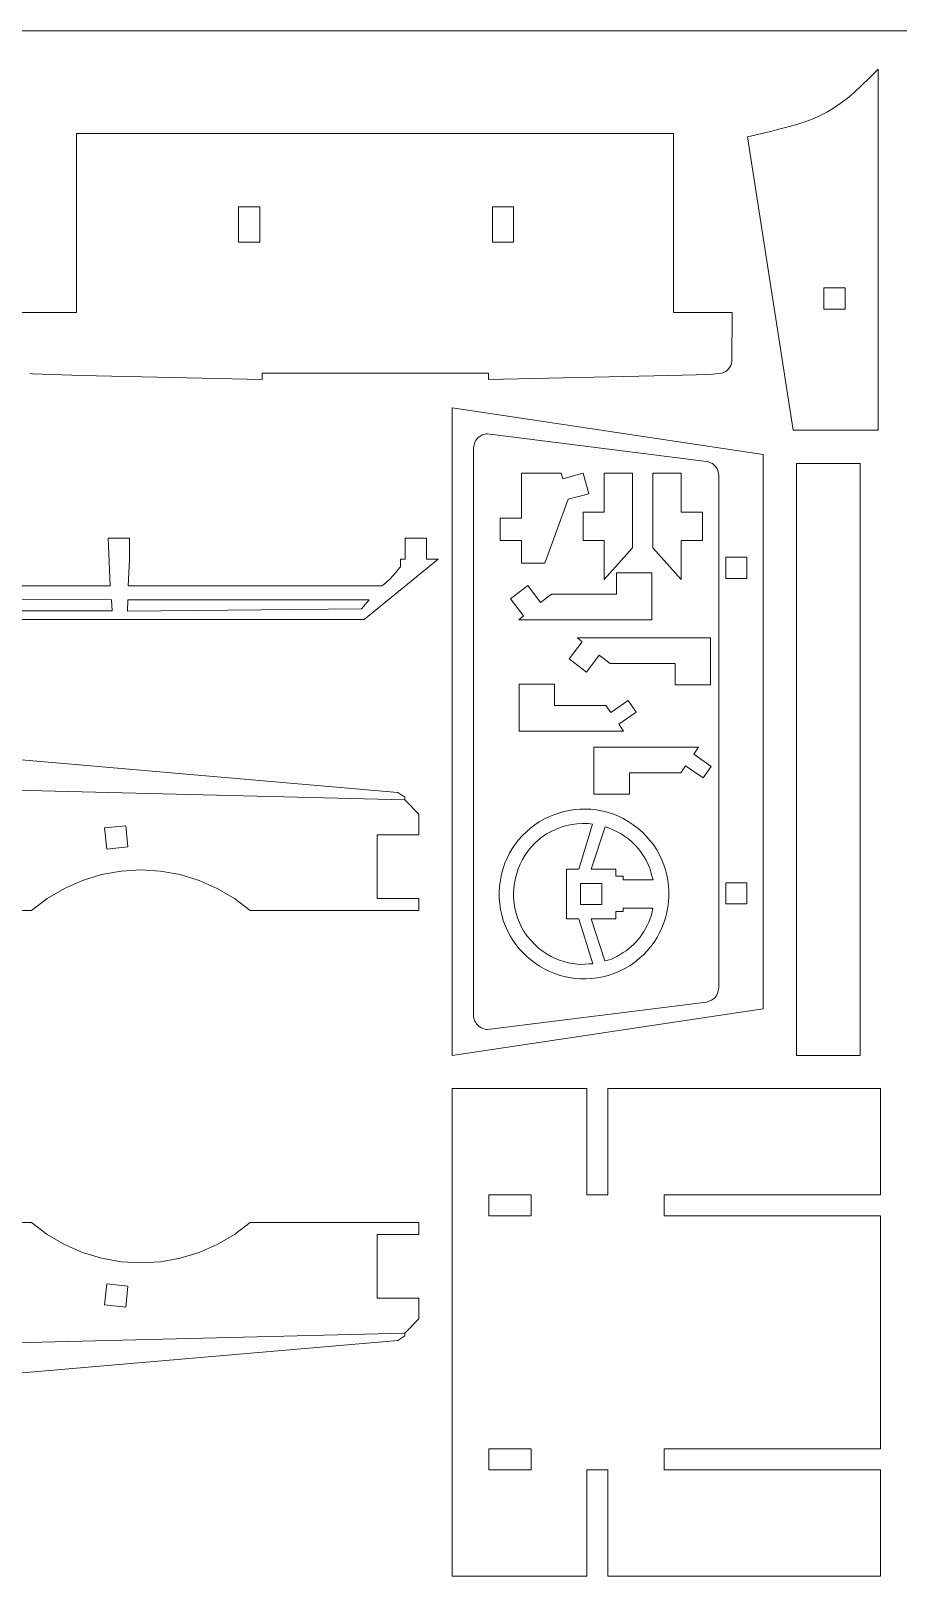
# Model space of a CAD drawing. Header units: centimetres. Extents: x -43.9 to 43.9, y -33.6 to 33.6.
# Drawn here: x -3.18 to 9.22, y -10.44 to 11.65 of the extents above; entities that cross this region are included whole.
import ezdxf

# ---------------------------------------------------------------- set-up
doc = ezdxf.new("R2010")
doc.units = ezdxf.units.CM
doc.header["$MEASUREMENT"] = 0
doc.layers.add('Camada 1', color=7, linetype='Continuous')

msp = doc.modelspace()

# ---------------------------------------------------------------- linework, layer by layer
at = {"layer": 'Camada 1', "color": 4, "lineweight": 9}
msp.add_open_spline([(-25.07839, 11.64976), (-25.07839, 11.64976), (43.9416, 11.64976), (43.9416, 11.64976)], degree=3, dxfattribs=at)
at = {"layer": 'Camada 1', "color": 3, "lineweight": 9}
for points in [[(8.93796, 11.10149), (8.93796, 11.10149), (8.81564, 10.97703), (8.81564, 10.97703)], [(8.93796, 5.93917), (8.93796, 5.93917), (8.93796, 11.10149), (8.93796, 11.10149)], [(8.70198, 10.86699), (8.70198, 10.86699), (8.59531, 10.77011), (8.59531, 10.77011)], [(8.81564, 10.97703), (8.81564, 10.97703), (8.70198, 10.86699), (8.70198, 10.86699)], [(8.3961, 10.6108), (8.3961, 10.6108), (8.30018, 10.54586), (8.30018, 10.54586)], [(8.49391, 10.68513), (8.49391, 10.68513), (8.3961, 10.6108), (8.3961, 10.6108)], [(8.59531, 10.77011), (8.59531, 10.77011), (8.49391, 10.68513), (8.49391, 10.68513)], [(8.00675, 10.39485), (8.00675, 10.39485), (7.9014, 10.35493), (7.9014, 10.35493)], [(8.1072, 10.43915), (8.1072, 10.43915), (8.00675, 10.39485), (8.00675, 10.39485)], [(8.20443, 10.48907), (8.20443, 10.48907), (8.1072, 10.43915), (8.1072, 10.43915)], [(8.30018, 10.54586), (8.30018, 10.54586), (8.20443, 10.48907), (8.20443, 10.48907)], [(6.01265, 10.18377), (6.01265, 10.18377), (-2.52485, 10.18377), (-2.52485, 10.18377)], [(-2.52485, 10.18377), (-2.52485, 10.18377), (-2.52485, 7.62463), (-2.52485, 7.62463)], [(6.01265, 7.62463), (6.01265, 7.62463), (6.01265, 10.18377), (6.01265, 10.18377)], [(7.39706, 10.21381), (7.39706, 10.21381), (7.07137, 10.13681), (7.07137, 10.13681)], [(7.53898, 10.2488), (7.53898, 10.2488), (7.39706, 10.21381), (7.39706, 10.21381)], [(7.66922, 10.28316), (7.66922, 10.28316), (7.53898, 10.2488), (7.53898, 10.2488)], [(7.78945, 10.31811), (7.78945, 10.31811), (7.66922, 10.28316), (7.66922, 10.28316)], [(7.9014, 10.35493), (7.9014, 10.35493), (7.78945, 10.31811), (7.78945, 10.31811)], [(7.07137, 10.13681), (7.07137, 10.13681), (7.72417, 5.93917), (7.72417, 5.93917)], [(-2.52485, 7.62463), (-2.52485, 7.62463), (-3.36043, 7.62463), (-3.36043, 7.62463)], [(6.8489, 7.62463), (6.8489, 7.62463), (6.01265, 7.62463), (6.01265, 7.62463)], [(6.84691, 6.92339), (6.84691, 6.92339), (6.8489, 7.62463), (6.8489, 7.62463)], [(6.81702, 6.84144), (6.81702, 6.84144), (6.83139, 6.86732), (6.83139, 6.86732)], [(6.83139, 6.86732), (6.83139, 6.86732), (6.8415, 6.8948), (6.8415, 6.8948)], [(6.8415, 6.8948), (6.8415, 6.8948), (6.84691, 6.92339), (6.84691, 6.92339)], [(-3.18995, 6.75075), (-3.18995, 6.75075), (-3.15499, 6.74748), (-3.15499, 6.74748)], [(-3.15499, 6.74748), (-3.15499, 6.74748), (-2.45385, 6.72269), (-2.45385, 6.72269)], [(-2.45385, 6.72269), (-2.45385, 6.72269), (0.13045, 6.66469), (0.13045, 6.66469)], [(0.13045, 6.66469), (0.13045, 6.66469), (0.13045, 6.75527), (0.13045, 6.75527)], [(0.13045, 6.75527), (0.13045, 6.75527), (3.36722, 6.75527), (3.36722, 6.75527)], [(3.36722, 6.75527), (3.36722, 6.75527), (3.36722, 6.66476), (3.36722, 6.66476)], [(3.36722, 6.66476), (3.36722, 6.66476), (5.9445, 6.72274), (5.9445, 6.72274)], [(5.9445, 6.72274), (5.9445, 6.72274), (6.33784, 6.73458), (6.33784, 6.73458)], [(6.33784, 6.73458), (6.33784, 6.73458), (6.57257, 6.74409), (6.57257, 6.74409)], [(6.57257, 6.74409), (6.57257, 6.74409), (6.65549, 6.74922), (6.65549, 6.74922)], [(6.65549, 6.74922), (6.65549, 6.74922), (6.69871, 6.75438), (6.69871, 6.75438)], [(6.69871, 6.75438), (6.69871, 6.75438), (6.72696, 6.76443), (6.72696, 6.76443)], [(6.72696, 6.76443), (6.72696, 6.76443), (6.7534, 6.77868), (6.7534, 6.77868)], [(6.7534, 6.77868), (6.7534, 6.77868), (6.77755, 6.7966), (6.77755, 6.7966)], [(6.77755, 6.7966), (6.77755, 6.7966), (6.79892, 6.8177), (6.79892, 6.8177)], [(6.79892, 6.8177), (6.79892, 6.8177), (6.81702, 6.84144), (6.81702, 6.84144)], [(2.84922, 6.25925), (2.84922, 6.25925), (2.84866, -2.99675), (2.84866, -2.99675)], [(7.29587, 5.59539), (7.29587, 5.59539), (2.84922, 6.25925), (2.84922, 6.25925)], [(3.15913, 5.73022), (3.15913, 5.73022), (3.16495, 5.75014), (3.16495, 5.75014)], [(3.16495, 5.75014), (3.16495, 5.75014), (3.17236, 5.76898), (3.17236, 5.76898)], [(3.17236, 5.76898), (3.17236, 5.76898), (3.18127, 5.78667), (3.18127, 5.78667)], [(3.18127, 5.78667), (3.18127, 5.78667), (3.19159, 5.80318), (3.19159, 5.80318)], [(3.19159, 5.80318), (3.19159, 5.80318), (3.20323, 5.81844), (3.20323, 5.81844)], [(3.20323, 5.81844), (3.20323, 5.81844), (3.21611, 5.83237), (3.21611, 5.83237)], [(3.21611, 5.83237), (3.21611, 5.83237), (3.2452, 5.85607), (3.2452, 5.85607)], [(3.2452, 5.85607), (3.2452, 5.85607), (3.27815, 5.87383), (3.27815, 5.87383)], [(3.27815, 5.87383), (3.27815, 5.87383), (3.29586, 5.88034), (3.29586, 5.88034)], [(3.29586, 5.88034), (3.29586, 5.88034), (3.31426, 5.88518), (3.31426, 5.88518)], [(3.31426, 5.88518), (3.31426, 5.88518), (3.33327, 5.88831), (3.33327, 5.88831)], [(3.33327, 5.88831), (3.33327, 5.88831), (3.35281, 5.88966), (3.35281, 5.88966)], [(3.35281, 5.88966), (3.35281, 5.88966), (6.4817, 5.49529), (6.4817, 5.49529)], [(7.72417, 5.93917), (7.72417, 5.93917), (8.93796, 5.93917), (8.93796, 5.93917)], [(3.15213, -2.42481), (3.15213, -2.42481), (3.15261, 5.68737), (3.15261, 5.68737)], [(3.15261, 5.68737), (3.15261, 5.68737), (3.15499, 5.70928), (3.15499, 5.70928)], [(3.15499, 5.70928), (3.15499, 5.70928), (3.15913, 5.73022), (3.15913, 5.73022)], [(7.29587, -2.33358), (7.29587, -2.33358), (7.29587, 5.59539), (7.29587, 5.59539)], [(6.4817, 5.49529), (6.4817, 5.49529), (6.51364, 5.48737), (6.51364, 5.48737)], [(6.51364, 5.48737), (6.51364, 5.48737), (6.54204, 5.4767), (6.54204, 5.4767)], [(6.54204, 5.4767), (6.54204, 5.4767), (6.56712, 5.46316), (6.56712, 5.46316)], [(6.56712, 5.46316), (6.56712, 5.46316), (6.58912, 5.4466), (6.58912, 5.4466)], [(6.58912, 5.4466), (6.58912, 5.4466), (6.60825, 5.42685), (6.60825, 5.42685)], [(6.60825, 5.42685), (6.60825, 5.42685), (6.62474, 5.40379), (6.62474, 5.40379)], [(6.62474, 5.40379), (6.62474, 5.40379), (6.63881, 5.37724), (6.63881, 5.37724)], [(6.63881, 5.37724), (6.63881, 5.37724), (6.6507, 5.34708), (6.6507, 5.34708)], [(6.6507, 5.34708), (6.6507, 5.34708), (6.6576, 5.29472), (6.6576, 5.29472)], [(7.77245, -2.99675), (7.77245, -2.99675), (7.77245, 5.46273), (7.77245, 5.46273)], [(7.77245, 5.46273), (7.77245, 5.46273), (8.68279, 5.46273), (8.68279, 5.46273)], [(8.68279, 5.46273), (8.68279, 5.46273), (8.68279, -2.99675), (8.68279, -2.99675)], [(6.6576, 5.29472), (6.6576, 5.29472), (6.6576, -2.03428), (6.6576, -2.03428)], [(-1.7678, 4.39812), (-1.7678, 4.39812), (-2.07129, 4.39812), (-2.07129, 4.39812)], [(-2.07129, 4.39812), (-2.07129, 4.39812), (-2.042, 3.71563), (-2.042, 3.71563)], [(-1.7678, 4.09468), (-1.7678, 4.09468), (-1.7678, 4.39812), (-1.7678, 4.39812)], [(2.47834, 4.39961), (2.47834, 4.39961), (2.17489, 4.39961), (2.17489, 4.39961)], [(2.17489, 4.39961), (2.17489, 4.39961), (2.17489, 4.09615), (2.17489, 4.09615)], [(2.47834, 4.09615), (2.47834, 4.09615), (2.47834, 4.39961), (2.47834, 4.39961)], [(-1.78489, 3.71599), (-1.78489, 3.71599), (-1.7678, 4.09468), (-1.7678, 4.09468)], [(1.58941, 3.23216), (1.58941, 3.23216), (2.64694, 4.09521), (2.64694, 4.09521)], [(2.10954, 3.98802), (2.10954, 3.98802), (1.90567, 3.73573), (1.84036, 3.71563)], [(2.17489, 4.09615), (2.17489, 4.09615), (2.10954, 4.09521), (2.10954, 4.09521)], [(2.10954, 4.09521), (2.10954, 4.09521), (2.10954, 3.98802), (2.10954, 3.98802)], [(2.64694, 4.09521), (2.64694, 4.09521), (2.47834, 4.09615), (2.47834, 4.09615)], [(-2.042, 3.71563), (-2.042, 3.71563), (-5.75107, 3.71563), (-5.75107, 3.71563)], [(1.84036, 3.71563), (1.84036, 3.71563), (-1.78489, 3.71599), (-1.78489, 3.71599)], [(-5.35803, 3.23216), (-5.35803, 3.23216), (1.58941, 3.23216), (1.58941, 3.23216)], [(-5.18412, 1.38841), (-5.18412, 1.38841), (2.06779, 0.76095), (2.06779, 0.76095)], [(-5.52566, 0.84632), (-5.52566, 0.84632), (2.16931, 0.65842), (2.16931, 0.65842)], [(2.06779, 0.76095), (2.06779, 0.76095), (2.16906, 0.69635), (2.16906, 0.69635)], [(2.16906, 0.69635), (2.16906, 0.69635), (2.16906, 0.65843), (2.16906, 0.65843)], [(2.16931, 0.65842), (2.16931, 0.65842), (2.37156, 0.45217), (2.37156, 0.45217)], [(2.37156, 0.45217), (2.37156, 0.45217), (2.37156, 0.156), (2.37156, 0.156)], [(2.37156, 0.156), (2.37156, 0.156), (1.77681, 0.156), (1.77681, 0.156)], [(1.77681, 0.156), (1.77681, 0.156), (1.77681, -0.75434), (1.77681, -0.75434)], [(-2.16688, -0.41314), (-2.16688, -0.41314), (-2.43814, -0.49557), (-2.43814, -0.49557)], [(-1.8878, -0.36322), (-1.8878, -0.36322), (-2.16688, -0.41314), (-2.16688, -0.41314)], [(-1.6048, -0.34651), (-1.6048, -0.34651), (-1.8878, -0.36322), (-1.8878, -0.36322)], [(-1.32178, -0.36322), (-1.32178, -0.36322), (-1.6048, -0.34651), (-1.6048, -0.34651)], [(-1.0427, -0.41314), (-1.0427, -0.41314), (-1.32178, -0.36322), (-1.32178, -0.36322)], [(-0.77144, -0.49557), (-0.77144, -0.49557), (-1.0427, -0.41314), (-1.0427, -0.41314)], [(-2.69781, -0.60936), (-2.69781, -0.60936), (-2.94229, -0.75292), (-2.94229, -0.75292)], [(-2.43814, -0.49557), (-2.43814, -0.49557), (-2.69781, -0.60936), (-2.69781, -0.60936)], [(-0.51177, -0.60936), (-0.51177, -0.60936), (-0.77144, -0.49557), (-0.77144, -0.49557)], [(-0.26731, -0.75292), (-0.26731, -0.75292), (-0.51177, -0.60936), (-0.51177, -0.60936)], [(-2.94229, -0.75292), (-2.94229, -0.75292), (-3.16815, -0.92427), (-3.16815, -0.92427)], [(-0.04144, -0.92427), (-0.04144, -0.92427), (-0.26731, -0.75292), (-0.26731, -0.75292)], [(1.77681, -0.75434), (1.77681, -0.75434), (2.37156, -0.75434), (2.37156, -0.75434)], [(2.37156, -0.75434), (2.37156, -0.75434), (2.37156, -0.92427), (2.37156, -0.92427)], [(-3.16815, -0.92427), (-3.16815, -0.92427), (-16.49066, -0.92427), (-16.49066, -0.92427)], [(2.37156, -0.92427), (2.37156, -0.92427), (-0.04144, -0.92427), (-0.04144, -0.92427)], [(6.58302, -2.19104), (6.58302, -2.19104), (6.55383, -2.21001), (6.55383, -2.21001)], [(6.60753, -2.16782), (6.60753, -2.16782), (6.58302, -2.19104), (6.58302, -2.19104)], [(6.62731, -2.14044), (6.62731, -2.14044), (6.60753, -2.16782), (6.60753, -2.16782)], [(6.64229, -2.109), (6.64229, -2.109), (6.62731, -2.14044), (6.62731, -2.14044)], [(6.65241, -2.07357), (6.65241, -2.07357), (6.64229, -2.109), (6.64229, -2.109)], [(6.6576, -2.03428), (6.6576, -2.03428), (6.65241, -2.07357), (6.65241, -2.07357)], [(2.84866, -2.99675), (2.84866, -2.99675), (7.29587, -2.33358), (7.29587, -2.33358)], [(3.15413, -2.44824), (3.15413, -2.44824), (3.15213, -2.42481), (3.15213, -2.42481)], [(6.4817, -2.23483), (6.4817, -2.23483), (3.35281, -2.62717), (3.35281, -2.62717)], [(6.52003, -2.22463), (6.52003, -2.22463), (6.4817, -2.23483), (6.4817, -2.23483)], [(6.55383, -2.21001), (6.55383, -2.21001), (6.52003, -2.22463), (6.52003, -2.22463)], [(3.15843, -2.47046), (3.15843, -2.47046), (3.15413, -2.44824), (3.15413, -2.44824)], [(3.16485, -2.49138), (3.16485, -2.49138), (3.15843, -2.47046), (3.15843, -2.47046)], [(3.17318, -2.51099), (3.17318, -2.51099), (3.16485, -2.49138), (3.16485, -2.49138)], [(3.18325, -2.52924), (3.18325, -2.52924), (3.17318, -2.51099), (3.17318, -2.51099)], [(3.19484, -2.54607), (3.19484, -2.54607), (3.18325, -2.52924), (3.18325, -2.52924)], [(3.20778, -2.56146), (3.20778, -2.56146), (3.19484, -2.54607), (3.19484, -2.54607)], [(3.22187, -2.57534), (3.22187, -2.57534), (3.20778, -2.56146), (3.20778, -2.56146)], [(3.25271, -2.59843), (3.25271, -2.59843), (3.22187, -2.57534), (3.22187, -2.57534)], [(3.28585, -2.61501), (3.28585, -2.61501), (3.25271, -2.59843), (3.25271, -2.59843)], [(3.31973, -2.6247), (3.31973, -2.6247), (3.28585, -2.61501), (3.28585, -2.61501)], [(3.33646, -2.62686), (3.33646, -2.62686), (3.31973, -2.6247), (3.31973, -2.6247)], [(3.35281, -2.62717), (3.35281, -2.62717), (3.33646, -2.62686), (3.33646, -2.62686)], [(8.68279, -2.99675), (8.68279, -2.99675), (7.77245, -2.99675), (7.77245, -2.99675)], [(4.77095, -3.47287), (4.77095, -3.47287), (2.84866, -3.47287), (2.84866, -3.47287)], [(2.84866, -3.47287), (2.84866, -3.47287), (2.84866, -10.44221), (2.84866, -10.44221)], [(4.77095, -4.99011), (4.77095, -4.99011), (4.77095, -3.47287), (4.77095, -3.47287)], [(8.97261, -3.47287), (8.97261, -3.47287), (5.0744, -3.47287), (5.0744, -3.47287)], [(5.0744, -3.47287), (5.0744, -3.47287), (5.0744, -4.99011), (5.0744, -4.99011)], [(8.97261, -4.99011), (8.97261, -4.99011), (8.97261, -3.47287), (8.97261, -3.47287)], [(5.0744, -4.99011), (5.0744, -4.99011), (4.77095, -4.99011), (4.77095, -4.99011)], [(5.87752, -5.29356), (5.87752, -5.29356), (5.87752, -4.99011), (5.87752, -4.99011)], [(5.87752, -4.99011), (5.87752, -4.99011), (8.97261, -4.99011), (8.97261, -4.99011)], [(8.97261, -5.29356), (8.97261, -5.29356), (5.87752, -5.29356), (5.87752, -5.29356)], [(8.97261, -8.62154), (8.97261, -8.62154), (8.97261, -5.29356), (8.97261, -5.29356)], [(-3.16815, -5.38766), (-3.16815, -5.38766), (-16.49066, -5.38766), (-16.49066, -5.38766)], [(-2.94229, -5.55901), (-2.94229, -5.55901), (-3.16815, -5.38766), (-3.16815, -5.38766)], [(-0.04144, -5.38766), (-0.04144, -5.38766), (-0.26731, -5.55901), (-0.26731, -5.55901)], [(2.37156, -5.38766), (2.37156, -5.38766), (-0.04144, -5.38766), (-0.04144, -5.38766)], [(2.37156, -5.5576), (2.37156, -5.5576), (2.37156, -5.38766), (2.37156, -5.38766)], [(-2.69781, -5.70257), (-2.69781, -5.70257), (-2.94229, -5.55901), (-2.94229, -5.55901)], [(-2.43814, -5.81636), (-2.43814, -5.81636), (-2.69781, -5.70257), (-2.69781, -5.70257)], [(-0.51177, -5.70257), (-0.51177, -5.70257), (-0.77144, -5.81636), (-0.77144, -5.81636)], [(-0.26731, -5.55901), (-0.26731, -5.55901), (-0.51177, -5.70257), (-0.51177, -5.70257)], [(1.77681, -6.46793), (1.77681, -6.46793), (1.77681, -5.5576), (1.77681, -5.5576)], [(1.77681, -5.5576), (1.77681, -5.5576), (2.37156, -5.5576), (2.37156, -5.5576)], [(-2.16688, -5.89879), (-2.16688, -5.89879), (-2.43814, -5.81636), (-2.43814, -5.81636)], [(-1.8878, -5.94871), (-1.8878, -5.94871), (-2.16688, -5.89879), (-2.16688, -5.89879)], [(-1.6048, -5.96542), (-1.6048, -5.96542), (-1.8878, -5.94871), (-1.8878, -5.94871)], [(-1.32178, -5.94871), (-1.32178, -5.94871), (-1.6048, -5.96542), (-1.6048, -5.96542)], [(-1.0427, -5.89879), (-1.0427, -5.89879), (-1.32178, -5.94871), (-1.32178, -5.94871)], [(-0.77144, -5.81636), (-0.77144, -5.81636), (-1.0427, -5.89879), (-1.0427, -5.89879)], [(2.37156, -6.46793), (2.37156, -6.46793), (1.77681, -6.46793), (1.77681, -6.46793)], [(2.37156, -6.7641), (2.37156, -6.7641), (2.37156, -6.46793), (2.37156, -6.46793)], [(2.16931, -6.97035), (2.16931, -6.97035), (2.37156, -6.7641), (2.37156, -6.7641)], [(-5.52566, -7.15825), (-5.52566, -7.15825), (2.16931, -6.97035), (2.16931, -6.97035)], [(2.06779, -7.07288), (2.06779, -7.07288), (2.16906, -7.00829), (2.16906, -7.00829)], [(2.16906, -7.00829), (2.16906, -7.00829), (2.16906, -6.97036), (2.16906, -6.97036)], [(-5.18412, -7.70034), (-5.18412, -7.70034), (2.06779, -7.07288), (2.06779, -7.07288)], [(5.87752, -8.92497), (5.87752, -8.92497), (5.87752, -8.62154), (5.87752, -8.62154)], [(5.87752, -8.62154), (5.87752, -8.62154), (8.97261, -8.62154), (8.97261, -8.62154)], [(4.77095, -10.44221), (4.77095, -10.44221), (4.77095, -8.92497), (4.77095, -8.92497)], [(4.77095, -8.92497), (4.77095, -8.92497), (5.0744, -8.92497), (5.0744, -8.92497)], [(5.0744, -8.92497), (5.0744, -8.92497), (5.0744, -10.44221), (5.0744, -10.44221)], [(8.97261, -8.92497), (8.97261, -8.92497), (5.87752, -8.92497), (5.87752, -8.92497)], [(8.97261, -10.44221), (8.97261, -10.44221), (8.97261, -8.92497), (8.97261, -8.92497)], [(2.84866, -10.44221), (2.84866, -10.44221), (4.77095, -10.44221), (4.77095, -10.44221)], [(5.0744, -10.44221), (5.0744, -10.44221), (8.97261, -10.44221), (8.97261, -10.44221)]]:
    msp.add_open_spline(points, degree=3, dxfattribs=at)
at = {"layer": 'Camada 1', "lineweight": 9}
for points in [[(-0.20879, 8.6308), (-0.20879, 8.6308), (-0.20879, 9.13656), (-0.20879, 9.13656)], [(-0.20879, 9.13656), (-0.20879, 9.13656), (0.09466, 9.13656), (0.09466, 9.13656)], [(0.09466, 9.13656), (0.09466, 9.13656), (0.09466, 8.6308), (0.09466, 8.6308)], [(3.72612, 9.13656), (3.72612, 9.13656), (3.42267, 9.13656), (3.42267, 9.13656)], [(3.42267, 9.13656), (3.42267, 9.13656), (3.42267, 8.6308), (3.42267, 8.6308)], [(3.72612, 8.6308), (3.72612, 8.6308), (3.72612, 9.13656), (3.72612, 9.13656)], [(0.09466, 8.6308), (0.09466, 8.6308), (-0.20879, 8.6308), (-0.20879, 8.6308)], [(3.42267, 8.6308), (3.42267, 8.6308), (3.72612, 8.6308), (3.72612, 8.6308)], [(8.16327, 7.67125), (8.16327, 7.67125), (8.16327, 7.97468), (8.16327, 7.97468)], [(8.16327, 7.97468), (8.16327, 7.97468), (8.46672, 7.97468), (8.46672, 7.97468)], [(8.46672, 7.97468), (8.46672, 7.97468), (8.46672, 7.67125), (8.46672, 7.67125)], [(8.46672, 7.67125), (8.46672, 7.67125), (8.16327, 7.67125), (8.16327, 7.67125)], [(6.75822, 3.82075), (6.75822, 3.82075), (6.75822, 4.1242), (6.75822, 4.1242)], [(6.75822, 4.1242), (6.75822, 4.1242), (7.06166, 4.12417), (7.06166, 4.12417)], [(7.06166, 4.12417), (7.06166, 4.12417), (7.06166, 3.82072), (7.06166, 3.82072)], [(7.06166, 3.82072), (7.06166, 3.82072), (6.75822, 3.82075), (6.75822, 3.82075)], [(-5.51823, 3.5368), (-5.51823, 3.5368), (-2.02647, 3.51533), (-2.02647, 3.51533)], [(-2.01419, 3.35796), (-2.01419, 3.35796), (-5.28544, 3.35796), (-5.28544, 3.35796)], [(-2.02647, 3.51533), (-2.02647, 3.51533), (-2.01419, 3.35796), (-2.01419, 3.35796)], [(-1.79698, 3.35179), (-1.79698, 3.35179), (-1.79085, 3.51533), (-1.79085, 3.51533)], [(1.54808, 3.38521), (1.54808, 3.38521), (-1.79698, 3.35179), (-1.79698, 3.35179)], [(-1.79085, 3.51533), (-1.79085, 3.51533), (1.65954, 3.51533), (1.65954, 3.51533)], [(1.65954, 3.51533), (1.65954, 3.51533), (1.54808, 3.38521), (1.54808, 3.38521)], [(-1.82139, 0.28499), (-1.82139, 0.28499), (-2.12322, 0.25381), (-2.12322, 0.25381)], [(-2.12322, 0.25381), (-2.12322, 0.25381), (-2.09204, -0.04803), (-2.09204, -0.04803)], [(-1.7902, -0.01684), (-1.7902, -0.01684), (-1.82139, 0.28499), (-1.82139, 0.28499)], [(-2.09204, -0.04803), (-2.09204, -0.04803), (-1.7902, -0.01684), (-1.7902, -0.01684)], [(6.75822, -0.83282), (6.75822, -0.83282), (6.75822, -0.52937), (6.75822, -0.52937)], [(6.75822, -0.52937), (6.75822, -0.52937), (7.06166, -0.52939), (7.06166, -0.52939)], [(7.06166, -0.52939), (7.06166, -0.52939), (7.06166, -0.83284), (7.06166, -0.83284)], [(7.06166, -0.83284), (7.06166, -0.83284), (6.75822, -0.83282), (6.75822, -0.83282)], [(3.37161, -5.29356), (3.37161, -5.29356), (3.37161, -4.99011), (3.37161, -4.99011)], [(3.37161, -4.99011), (3.37161, -4.99011), (3.9785, -4.99011), (3.9785, -4.99011)], [(3.9785, -4.99011), (3.9785, -4.99011), (3.9785, -5.29356), (3.9785, -5.29356)], [(3.9785, -5.29356), (3.9785, -5.29356), (3.37161, -5.29356), (3.37161, -5.29356)], [(-2.12322, -6.56574), (-2.12322, -6.56574), (-2.09204, -6.26391), (-2.09204, -6.26391)], [(-2.09204, -6.26391), (-2.09204, -6.26391), (-1.7902, -6.2951), (-1.7902, -6.2951)], [(-1.7902, -6.2951), (-1.7902, -6.2951), (-1.82139, -6.59693), (-1.82139, -6.59693)], [(-1.82139, -6.59693), (-1.82139, -6.59693), (-2.12322, -6.56574), (-2.12322, -6.56574)], [(3.37161, -8.92497), (3.37161, -8.92497), (3.37161, -8.62154), (3.37161, -8.62154)], [(3.37161, -8.62154), (3.37161, -8.62154), (3.9785, -8.62154), (3.9785, -8.62154)], [(3.9785, -8.62154), (3.9785, -8.62154), (3.9785, -8.92497), (3.9785, -8.92497)], [(3.9785, -8.92497), (3.9785, -8.92497), (3.37161, -8.92497), (3.37161, -8.92497)]]:
    msp.add_open_spline(points, degree=3, dxfattribs=at)
at = {"layer": 'Camada 1', "color": 2, "lineweight": 9}
for points in [[(4.40696, 5.32564), (4.40696, 5.32564), (3.83623, 5.32564), (3.83623, 5.32564)], [(3.83623, 5.32564), (3.83623, 5.32564), (3.83623, 4.68354), (3.83623, 4.68354)], [(4.42801, 5.2471), (4.42801, 5.2471), (4.40696, 5.32564), (4.40696, 5.32564)], [(4.72111, 5.32564), (4.72111, 5.32564), (4.42801, 5.2471), (4.42801, 5.2471)], [(4.79965, 5.03254), (4.79965, 5.03254), (4.72111, 5.32564), (4.72111, 5.32564)], [(5.02169, 4.76933), (5.02169, 4.76933), (5.02169, 5.32564), (5.02169, 5.32564)], [(5.02169, 5.32564), (5.02169, 5.32564), (5.42629, 5.32564), (5.42629, 5.32564)], [(5.42629, 5.32564), (5.42629, 5.32564), (5.42629, 4.25871), (5.42629, 4.25871)], [(6.12117, 5.32564), (6.12117, 5.32564), (5.71657, 5.32564), (5.71657, 5.32564)], [(5.71657, 5.32564), (5.71657, 5.32564), (5.71657, 4.25871), (5.71657, 4.25871)], [(6.12117, 4.76933), (6.12117, 4.76933), (6.12117, 5.32564), (6.12117, 5.32564)], [(4.17139, 4.04146), (4.17139, 4.04146), (4.50654, 4.954), (4.50654, 4.954)], [(4.50654, 4.954), (4.50654, 4.954), (4.79965, 5.03254), (4.79965, 5.03254)], [(3.83623, 4.68354), (3.83623, 4.68354), (3.53278, 4.68354), (3.53278, 4.68354)], [(3.53278, 4.68354), (3.53278, 4.68354), (3.53278, 4.36251), (3.53278, 4.36251)], [(4.71824, 4.36473), (4.71824, 4.36473), (4.71824, 4.76933), (4.71824, 4.76933)], [(4.71824, 4.76933), (4.71824, 4.76933), (5.02169, 4.76933), (5.02169, 4.76933)], [(6.42462, 4.76933), (6.42462, 4.76933), (6.12117, 4.76933), (6.12117, 4.76933)], [(6.42462, 4.36473), (6.42462, 4.36473), (6.42462, 4.76933), (6.42462, 4.76933)], [(3.53278, 4.36251), (3.53278, 4.36251), (3.83623, 4.36251), (3.83623, 4.36251)], [(3.83623, 4.36251), (3.83623, 4.36251), (3.83623, 4.04146), (3.83623, 4.04146)], [(5.02169, 4.36473), (5.02169, 4.36473), (4.71824, 4.36473), (4.71824, 4.36473)], [(5.02169, 3.80841), (5.02169, 3.80841), (5.02169, 4.36473), (5.02169, 4.36473)], [(5.42629, 4.25871), (5.42629, 4.25871), (5.02169, 3.80841), (5.02169, 3.80841)], [(5.71657, 4.25871), (5.71657, 4.25871), (6.12117, 3.80841), (6.12117, 3.80841)], [(6.12117, 3.80841), (6.12117, 3.80841), (6.12117, 4.36473), (6.12117, 4.36473)], [(6.12117, 4.36473), (6.12117, 4.36473), (6.42462, 4.36473), (6.42462, 4.36473)], [(3.83623, 4.04146), (3.83623, 4.04146), (4.17139, 4.04146), (4.17139, 4.04146)], [(5.19442, 3.59772), (5.19442, 3.59772), (5.19442, 3.90117), (5.19442, 3.90117)], [(5.19442, 3.90117), (5.19442, 3.90117), (5.70016, 3.90117), (5.70016, 3.90117)], [(5.70016, 3.90117), (5.70016, 3.90117), (5.70016, 3.23045), (5.70016, 3.23045)], [(3.67949, 3.53168), (3.67949, 3.53168), (3.92694, 3.72025), (3.92694, 3.72025)], [(3.92694, 3.72025), (3.92694, 3.72025), (4.11085, 3.4789), (4.11085, 3.4789)], [(4.11085, 3.4789), (4.11085, 3.4789), (4.26679, 3.59772), (4.26679, 3.59772)], [(4.26679, 3.59772), (4.26679, 3.59772), (4.45908, 3.59772), (4.45908, 3.59772)], [(4.45908, 3.59772), (4.45908, 3.59772), (5.19442, 3.59772), (5.19442, 3.59772)], [(3.86737, 3.28513), (3.86737, 3.28513), (3.67949, 3.53168), (3.67949, 3.53168)], [(3.79928, 3.23094), (3.79928, 3.23094), (3.86737, 3.28513), (3.86737, 3.28513)], [(5.70016, 3.23045), (5.70016, 3.23045), (3.79928, 3.23094), (3.79928, 3.23094)], [(4.70659, 2.91649), (4.70659, 2.91649), (4.51872, 2.66993), (4.51872, 2.66993)], [(6.53938, 2.97117), (6.53938, 2.97117), (4.6385, 2.97068), (4.6385, 2.97068)], [(4.6385, 2.97068), (4.6385, 2.97068), (4.70659, 2.91649), (4.70659, 2.91649)], [(6.53938, 2.30045), (6.53938, 2.30045), (6.53938, 2.97117), (6.53938, 2.97117)], [(4.51872, 2.66993), (4.51872, 2.66993), (4.76616, 2.48137), (4.76616, 2.48137)], [(4.76616, 2.48137), (4.76616, 2.48137), (4.95008, 2.72272), (4.95008, 2.72272)], [(4.95008, 2.72272), (4.95008, 2.72272), (5.10602, 2.6039), (5.10602, 2.6039)], [(5.10602, 2.6039), (5.10602, 2.6039), (5.29831, 2.6039), (5.29831, 2.6039)], [(5.29831, 2.6039), (5.29831, 2.6039), (6.03364, 2.6039), (6.03364, 2.6039)], [(6.03364, 2.6039), (6.03364, 2.6039), (6.03364, 2.30045), (6.03364, 2.30045)], [(3.80341, 2.30863), (3.80341, 2.30863), (3.80341, 1.63791), (3.80341, 1.63791)], [(4.30916, 2.30863), (4.30916, 2.30863), (3.80341, 2.30863), (3.80341, 2.30863)], [(4.30916, 2.00519), (4.30916, 2.00519), (4.30916, 2.30863), (4.30916, 2.30863)], [(6.03364, 2.30045), (6.03364, 2.30045), (6.53938, 2.30045), (6.53938, 2.30045)], [(5.04448, 2.00519), (5.04448, 2.00519), (4.30916, 2.00519), (4.30916, 2.00519)], [(5.11393, 1.90489), (5.11393, 1.90489), (5.04448, 2.00519), (5.04448, 2.00519)], [(5.3634, 2.07765), (5.3634, 2.07765), (5.11393, 1.90489), (5.11393, 1.90489)], [(5.47857, 1.91132), (5.47857, 1.91132), (5.3634, 2.07765), (5.3634, 2.07765)], [(5.22909, 1.73858), (5.22909, 1.73858), (5.47857, 1.91132), (5.47857, 1.91132)], [(3.80341, 1.63791), (3.80341, 1.63791), (5.29853, 1.63829), (5.29853, 1.63829)], [(5.29853, 1.63829), (5.29853, 1.63829), (5.22909, 1.73858), (5.22909, 1.73858)], [(4.87441, 0.73739), (4.87441, 0.73739), (4.87441, 1.40811), (4.87441, 1.40811)], [(4.87441, 1.40811), (4.87441, 1.40811), (6.36953, 1.40772), (6.36953, 1.40772)], [(6.36953, 1.40772), (6.36953, 1.40772), (6.30009, 1.30743), (6.30009, 1.30743)], [(6.18493, 1.14112), (6.18493, 1.14112), (6.11548, 1.04082), (6.11548, 1.04082)], [(6.4344, 0.96836), (6.4344, 0.96836), (6.18493, 1.14112), (6.18493, 1.14112)], [(6.30009, 1.30743), (6.30009, 1.30743), (6.54957, 1.13469), (6.54957, 1.13469)], [(6.54957, 1.13469), (6.54957, 1.13469), (6.4344, 0.96836), (6.4344, 0.96836)], [(6.11548, 1.04082), (6.11548, 1.04082), (5.38016, 1.04082), (5.38016, 1.04082)], [(5.38016, 1.04082), (5.38016, 1.04082), (5.38016, 0.73739), (5.38016, 0.73739)], [(5.38016, 0.73739), (5.38016, 0.73739), (4.87441, 0.73739), (4.87441, 0.73739)], [(4.29822, 0.44198), (4.29822, 0.44198), (4.22757, 0.41216), (4.22757, 0.41216)], [(4.37062, 0.4674), (4.37062, 0.4674), (4.29822, 0.44198), (4.29822, 0.44198)], [(4.44452, 0.48831), (4.44452, 0.48831), (4.37062, 0.4674), (4.37062, 0.4674)], [(4.51968, 0.5046), (4.51968, 0.5046), (4.44452, 0.48831), (4.44452, 0.48831)], [(4.59589, 0.51615), (4.59589, 0.51615), (4.51968, 0.5046), (4.51968, 0.5046)], [(4.67289, 0.52286), (4.67289, 0.52286), (4.59589, 0.51615), (4.59589, 0.51615)], [(4.75047, 0.52464), (4.75047, 0.52464), (4.67289, 0.52286), (4.67289, 0.52286)], [(4.82837, 0.52136), (4.82837, 0.52136), (4.75047, 0.52464), (4.75047, 0.52464)], [(4.90637, 0.51293), (4.90637, 0.51293), (4.82837, 0.52136), (4.82837, 0.52136)], [(4.98424, 0.49922), (4.98424, 0.49922), (4.90637, 0.51293), (4.90637, 0.51293)], [(5.06174, 0.48014), (5.06174, 0.48014), (4.98424, 0.49922), (4.98424, 0.49922)], [(5.13863, 0.45558), (5.13863, 0.45558), (5.06174, 0.48014), (5.06174, 0.48014)], [(5.21469, 0.42543), (5.21469, 0.42543), (5.13863, 0.45558), (5.13863, 0.45558)], [(3.96702, 0.25094), (3.96702, 0.25094), (3.90857, 0.20068), (3.90857, 0.20068)], [(4.02838, 0.29731), (4.02838, 0.29731), (3.96702, 0.25094), (3.96702, 0.25094)], [(4.09241, 0.33971), (4.09241, 0.33971), (4.02838, 0.29731), (4.02838, 0.29731)], [(4.15888, 0.37803), (4.15888, 0.37803), (4.09241, 0.33971), (4.09241, 0.33971)], [(4.22757, 0.41216), (4.22757, 0.41216), (4.15888, 0.37803), (4.15888, 0.37803)], [(4.33211, 0.23844), (4.33211, 0.23844), (4.26243, 0.20569), (4.26243, 0.20569)], [(4.40564, 0.26624), (4.40564, 0.26624), (4.33211, 0.23844), (4.33211, 0.23844)], [(4.48294, 0.28877), (4.48294, 0.28877), (4.40564, 0.26624), (4.40564, 0.26624)], [(4.56396, 0.30574), (4.56396, 0.30574), (4.48294, 0.28877), (4.48294, 0.28877)], [(4.62747, 0.31307), (4.62747, 0.31307), (4.56396, 0.30574), (4.56396, 0.30574)], [(4.70896, 0.31734), (4.70896, 0.31734), (4.62747, 0.31307), (4.62747, 0.31307)], [(4.65743, -0.33569), (4.65743, -0.33569), (4.85409, 0.30956), (4.85409, 0.30956)], [(4.79049, 0.31677), (4.79049, 0.31677), (4.70896, 0.31734), (4.70896, 0.31734)], [(4.82565, 0.3141), (4.82565, 0.3141), (4.79049, 0.31677), (4.79049, 0.31677)], [(4.85409, 0.30956), (4.85409, 0.30956), (4.82565, 0.3141), (4.82565, 0.3141)], [(5.03243, 0.26888), (5.03243, 0.26888), (4.83443, -0.33569), (4.83443, -0.33569)], [(5.05887, 0.26434), (5.05887, 0.26434), (5.03243, 0.26888), (5.03243, 0.26888)], [(5.07191, 0.26154), (5.07191, 0.26154), (5.05887, 0.26434), (5.05887, 0.26434)], [(5.08436, 0.25704), (5.08436, 0.25704), (5.07191, 0.26154), (5.07191, 0.26154)], [(5.20379, 0.20045), (5.20379, 0.20045), (5.08436, 0.25704), (5.08436, 0.25704)], [(5.28967, 0.38957), (5.28967, 0.38957), (5.21469, 0.42543), (5.21469, 0.42543)], [(5.36334, 0.34792), (5.36334, 0.34792), (5.28967, 0.38957), (5.28967, 0.38957)], [(5.43548, 0.30035), (5.43548, 0.30035), (5.36334, 0.34792), (5.36334, 0.34792)], [(5.50421, 0.248), (5.50421, 0.248), (5.43548, 0.30035), (5.43548, 0.30035)], [(5.56788, 0.19225), (5.56788, 0.19225), (5.50421, 0.248), (5.50421, 0.248)], [(3.75303, 0.02781), (3.75303, 0.02781), (3.70858, -0.03684), (3.70858, -0.03684)], [(3.80135, 0.08901), (3.80135, 0.08901), (3.75303, 0.02781), (3.75303, 0.02781)], [(3.85327, 0.14668), (3.85327, 0.14668), (3.80135, 0.08901), (3.80135, 0.08901)], [(3.90857, 0.20068), (3.90857, 0.20068), (3.85327, 0.14668), (3.85327, 0.14668)], [(4.02352, 0.03103), (4.02352, 0.03103), (3.97408, -0.02206), (3.97408, -0.02206)], [(4.07713, 0.08064), (4.07713, 0.08064), (4.02352, 0.03103), (4.02352, 0.03103)], [(4.13487, 0.12649), (4.13487, 0.12649), (4.07713, 0.08064), (4.07713, 0.08064)], [(4.19667, 0.16827), (4.19667, 0.16827), (4.13487, 0.12649), (4.13487, 0.12649)], [(4.26243, 0.20569), (4.26243, 0.20569), (4.19667, 0.16827), (4.19667, 0.16827)], [(5.26194, 0.16932), (5.26194, 0.16932), (5.20379, 0.20045), (5.20379, 0.20045)], [(5.31743, 0.13391), (5.31743, 0.13391), (5.26194, 0.16932), (5.26194, 0.16932)], [(5.37081, 0.09338), (5.37081, 0.09338), (5.31743, 0.13391), (5.31743, 0.13391)], [(5.42077, 0.04996), (5.42077, 0.04996), (5.37081, 0.09338), (5.37081, 0.09338)], [(5.46737, 0.0037), (5.46737, 0.0037), (5.42077, 0.04996), (5.42077, 0.04996)], [(5.51062, -0.04534), (5.51062, -0.04534), (5.46737, 0.0037), (5.46737, 0.0037)], [(5.62651, 0.13333), (5.62651, 0.13333), (5.56788, 0.19225), (5.56788, 0.19225)], [(5.68011, 0.07152), (5.68011, 0.07152), (5.62651, 0.13333), (5.62651, 0.13333)], [(5.72871, 0.00707), (5.72871, 0.00707), (5.68011, 0.07152), (5.68011, 0.07152)], [(5.77234, -0.05976), (5.77234, -0.05976), (5.72871, 0.00707), (5.72871, 0.00707)], [(3.63213, -0.17602), (3.63213, -0.17602), (3.60062, -0.25034), (3.60062, -0.25034)], [(3.6682, -0.10481), (3.6682, -0.10481), (3.63213, -0.17602), (3.63213, -0.17602)], [(3.70858, -0.03684), (3.70858, -0.03684), (3.6682, -0.10481), (3.6682, -0.10481)], [(3.85158, -0.19916), (3.85158, -0.19916), (3.81957, -0.26313), (3.81957, -0.26313)], [(3.88804, -0.13745), (3.88804, -0.13745), (3.85158, -0.19916), (3.85158, -0.19916)], [(3.9289, -0.07832), (3.9289, -0.07832), (3.88804, -0.13745), (3.88804, -0.13745)], [(3.97408, -0.02206), (3.97408, -0.02206), (3.9289, -0.07832), (3.9289, -0.07832)], [(5.55056, -0.09714), (5.55056, -0.09714), (5.51062, -0.04534), (5.51062, -0.04534)], [(5.58724, -0.15163), (5.58724, -0.15163), (5.55056, -0.09714), (5.55056, -0.09714)], [(5.6207, -0.20876), (5.6207, -0.20876), (5.58724, -0.15163), (5.58724, -0.15163)], [(5.65098, -0.26851), (5.65098, -0.26851), (5.6207, -0.20876), (5.6207, -0.20876)], [(5.81102, -0.12872), (5.81102, -0.12872), (5.77234, -0.05976), (5.77234, -0.05976)], [(5.84478, -0.19955), (5.84478, -0.19955), (5.81102, -0.12872), (5.81102, -0.12872)], [(5.87363, -0.27198), (5.87363, -0.27198), (5.84478, -0.19955), (5.84478, -0.19955)], [(3.55219, -0.40788), (3.55219, -0.40788), (3.53573, -0.49091), (3.53573, -0.49091)], [(3.57389, -0.32766), (3.57389, -0.32766), (3.55219, -0.40788), (3.55219, -0.40788)], [(3.60062, -0.25034), (3.60062, -0.25034), (3.57389, -0.32766), (3.57389, -0.32766)], [(3.76919, -0.3967), (3.76919, -0.3967), (3.75098, -0.4657), (3.75098, -0.4657)], [(3.79209, -0.32908), (3.79209, -0.32908), (3.76919, -0.3967), (3.76919, -0.3967)], [(3.81957, -0.26313), (3.81957, -0.26313), (3.79209, -0.32908), (3.79209, -0.32908)], [(4.48041, -1.04372), (4.48041, -1.04372), (4.48041, -0.33569), (4.48041, -0.33569)], [(4.48041, -0.33569), (4.48041, -0.33569), (4.65743, -0.33569), (4.65743, -0.33569)], [(4.83443, -0.33569), (4.83443, -0.33569), (5.18845, -0.33569), (5.18845, -0.33569)], [(5.18845, -0.33569), (5.18845, -0.33569), (5.18845, -0.43684), (5.18845, -0.43684)], [(5.18845, -0.43684), (5.18845, -0.43684), (5.2896, -0.43684), (5.2896, -0.43684)], [(5.2896, -0.43684), (5.2896, -0.43684), (5.2896, -0.48741), (5.2896, -0.48741)], [(5.67206, -0.3216), (5.67206, -0.3216), (5.65098, -0.26851), (5.65098, -0.26851)], [(5.6885, -0.3765), (5.6885, -0.3765), (5.67206, -0.3216), (5.67206, -0.3216)], [(5.70305, -0.43213), (5.70305, -0.43213), (5.6885, -0.3765), (5.6885, -0.3765)], [(5.71854, -0.48741), (5.71854, -0.48741), (5.70305, -0.43213), (5.70305, -0.43213)], [(5.8976, -0.34579), (5.8976, -0.34579), (5.87363, -0.27198), (5.87363, -0.27198)], [(5.91673, -0.42067), (5.91673, -0.42067), (5.8976, -0.34579), (5.8976, -0.34579)], [(5.93102, -0.49642), (5.93102, -0.49642), (5.91673, -0.42067), (5.91673, -0.42067)], [(3.52477, -0.57661), (3.52477, -0.57661), (3.51965, -0.66286), (3.51965, -0.66286)], [(3.53573, -0.49091), (3.53573, -0.49091), (3.52477, -0.57661), (3.52477, -0.57661)], [(3.72878, -0.60665), (3.72878, -0.60665), (3.72496, -0.67799), (3.72496, -0.67799)], [(3.73748, -0.53578), (3.73748, -0.53578), (3.72878, -0.60665), (3.72878, -0.60665)], [(3.75098, -0.4657), (3.75098, -0.4657), (3.73748, -0.53578), (3.73748, -0.53578)], [(4.68271, -0.84142), (4.68271, -0.84142), (4.68271, -0.53797), (4.68271, -0.53797)], [(4.68271, -0.53797), (4.68271, -0.53797), (4.98615, -0.53797), (4.98615, -0.53797)], [(4.98615, -0.53797), (4.98615, -0.53797), (4.98615, -0.84142), (4.98615, -0.84142)], [(5.2896, -0.48741), (5.2896, -0.48741), (5.71854, -0.48741), (5.71854, -0.48741)], [(5.9405, -0.57275), (5.9405, -0.57275), (5.93102, -0.49642), (5.93102, -0.49642)], [(5.9452, -0.64939), (5.9452, -0.64939), (5.9405, -0.57275), (5.9405, -0.57275)], [(5.94516, -0.72612), (5.94516, -0.72612), (5.9452, -0.64939), (5.9452, -0.64939)], [(3.51965, -0.66286), (3.51965, -0.66286), (3.52041, -0.7475), (3.52041, -0.7475)], [(3.52041, -0.7475), (3.52041, -0.7475), (3.52686, -0.83036), (3.52686, -0.83036)], [(3.52686, -0.83036), (3.52686, -0.83036), (3.53879, -0.9113), (3.53879, -0.9113)], [(3.72496, -0.67799), (3.72496, -0.67799), (3.72607, -0.74952), (3.72607, -0.74952)], [(3.72607, -0.74952), (3.72607, -0.74952), (3.73217, -0.82093), (3.73217, -0.82093)], [(3.73217, -0.82093), (3.73217, -0.82093), (3.74336, -0.89193), (3.74336, -0.89193)], [(4.98615, -0.84142), (4.98615, -0.84142), (4.68271, -0.84142), (4.68271, -0.84142)], [(5.91669, -0.95418), (5.91669, -0.95418), (5.93088, -0.87877), (5.93088, -0.87877)], [(5.93088, -0.87877), (5.93088, -0.87877), (5.94037, -0.80266), (5.94037, -0.80266)], [(5.94037, -0.80266), (5.94037, -0.80266), (5.94516, -0.72612), (5.94516, -0.72612)], [(3.53879, -0.9113), (3.53879, -0.9113), (3.55597, -0.99017), (3.55597, -0.99017)], [(3.55597, -0.99017), (3.55597, -0.99017), (3.5782, -1.06682), (3.5782, -1.06682)], [(3.5782, -1.06682), (3.5782, -1.06682), (3.60526, -1.14111), (3.60526, -1.14111)], [(3.74336, -0.89193), (3.74336, -0.89193), (3.75969, -0.9622), (3.75969, -0.9622)], [(3.75969, -0.9622), (3.75969, -0.9622), (3.78121, -1.03147), (3.78121, -1.03147)], [(3.78121, -1.03147), (3.78121, -1.03147), (3.80802, -1.09943), (3.80802, -1.09943)], [(3.80802, -1.09943), (3.80802, -1.09943), (3.84018, -1.16577), (3.84018, -1.16577)], [(4.65743, -1.04372), (4.65743, -1.04372), (4.48041, -1.04372), (4.48041, -1.04372)], [(4.85595, -1.68691), (4.85595, -1.68691), (4.65743, -1.04372), (4.65743, -1.04372)], [(5.02855, -1.64628), (5.02855, -1.64628), (4.83443, -1.04372), (4.83443, -1.04372)], [(4.83443, -1.04372), (4.83443, -1.04372), (5.18845, -1.04372), (5.18845, -1.04372)], [(5.18845, -1.04372), (5.18845, -1.04372), (5.18845, -0.94257), (5.18845, -0.94257)], [(5.18845, -0.94257), (5.18845, -0.94257), (5.2896, -0.94257), (5.2896, -0.94257)], [(5.2896, -0.94257), (5.2896, -0.94257), (5.2896, -0.892), (5.2896, -0.892)], [(5.2896, -0.892), (5.2896, -0.892), (5.71395, -0.892), (5.71395, -0.892)], [(5.65821, -1.09141), (5.65821, -1.09141), (5.63553, -1.13928), (5.63553, -1.13928)], [(5.68002, -1.04078), (5.68002, -1.04078), (5.65821, -1.09141), (5.65821, -1.09141)], [(5.69189, -1.00466), (5.69189, -1.00466), (5.68002, -1.04078), (5.68002, -1.04078)], [(5.69999, -0.96735), (5.69999, -0.96735), (5.69189, -1.00466), (5.69189, -1.00466)], [(5.71395, -0.892), (5.71395, -0.892), (5.69999, -0.96735), (5.69999, -0.96735)], [(5.84627, -1.17364), (5.84627, -1.17364), (5.87436, -1.10187), (5.87436, -1.10187)], [(5.87436, -1.10187), (5.87436, -1.10187), (5.89784, -1.02862), (5.89784, -1.02862)], [(5.89784, -1.02862), (5.89784, -1.02862), (5.91669, -0.95418), (5.91669, -0.95418)], [(3.60526, -1.14111), (3.60526, -1.14111), (3.63696, -1.21288), (3.63696, -1.21288)], [(3.63696, -1.21288), (3.63696, -1.21288), (3.67307, -1.282), (3.67307, -1.282)], [(3.67307, -1.282), (3.67307, -1.282), (3.71339, -1.34829), (3.71339, -1.34829)], [(3.84018, -1.16577), (3.84018, -1.16577), (3.87773, -1.23021), (3.87773, -1.23021)], [(3.87773, -1.23021), (3.87773, -1.23021), (3.92078, -1.29245), (3.92078, -1.29245)], [(3.92078, -1.29245), (3.92078, -1.29245), (3.96938, -1.35217), (3.96938, -1.35217)], [(5.53349, -1.3062), (5.53349, -1.3062), (5.50451, -1.3426), (5.50451, -1.3426)], [(5.56095, -1.26784), (5.56095, -1.26784), (5.53349, -1.3062), (5.53349, -1.3062)], [(5.58704, -1.22733), (5.58704, -1.22733), (5.56095, -1.26784), (5.56095, -1.26784)], [(5.61185, -1.18452), (5.61185, -1.18452), (5.58704, -1.22733), (5.58704, -1.22733)], [(5.63553, -1.13928), (5.63553, -1.13928), (5.61185, -1.18452), (5.61185, -1.18452)], [(5.73454, -1.37758), (5.73454, -1.37758), (5.77633, -1.31175), (5.77633, -1.31175)], [(5.77633, -1.31175), (5.77633, -1.31175), (5.81358, -1.24368), (5.81358, -1.24368)], [(5.81358, -1.24368), (5.81358, -1.24368), (5.84627, -1.17364), (5.84627, -1.17364)], [(3.71339, -1.34829), (3.71339, -1.34829), (3.75771, -1.41162), (3.75771, -1.41162)], [(3.75771, -1.41162), (3.75771, -1.41162), (3.80582, -1.47184), (3.80582, -1.47184)], [(3.80582, -1.47184), (3.80582, -1.47184), (3.8575, -1.52879), (3.8575, -1.52879)], [(3.8575, -1.52879), (3.8575, -1.52879), (3.91255, -1.58234), (3.91255, -1.58234)], [(3.96938, -1.35217), (3.96938, -1.35217), (4.02358, -1.40909), (4.02358, -1.40909)], [(4.02358, -1.40909), (4.02358, -1.40909), (4.08347, -1.4629), (4.08347, -1.4629)], [(4.08347, -1.4629), (4.08347, -1.4629), (4.14913, -1.51332), (4.14913, -1.51332)], [(4.14913, -1.51332), (4.14913, -1.51332), (4.20528, -1.55047), (4.20528, -1.55047)], [(5.29168, -1.52835), (5.29168, -1.52835), (5.24852, -1.55535), (5.24852, -1.55535)], [(5.33243, -1.50048), (5.33243, -1.50048), (5.29168, -1.52835), (5.29168, -1.52835)], [(5.3709, -1.47159), (5.3709, -1.47159), (5.33243, -1.50048), (5.33243, -1.50048)], [(5.40722, -1.44152), (5.40722, -1.44152), (5.3709, -1.47159), (5.3709, -1.47159)], [(5.4415, -1.4101), (5.4415, -1.4101), (5.40722, -1.44152), (5.40722, -1.44152)], [(5.47389, -1.37717), (5.47389, -1.37717), (5.4415, -1.4101), (5.4415, -1.4101)], [(5.50451, -1.3426), (5.50451, -1.3426), (5.47389, -1.37717), (5.47389, -1.37717)], [(5.58216, -1.55908), (5.58216, -1.55908), (5.63743, -1.50149), (5.63743, -1.50149)], [(5.63743, -1.50149), (5.63743, -1.50149), (5.68824, -1.44091), (5.68824, -1.44091)], [(5.68824, -1.44091), (5.68824, -1.44091), (5.73454, -1.37758), (5.73454, -1.37758)], [(3.91255, -1.58234), (3.91255, -1.58234), (3.97077, -1.63232), (3.97077, -1.63232)], [(3.97077, -1.63232), (3.97077, -1.63232), (4.03192, -1.6786), (4.03192, -1.6786)], [(4.03192, -1.6786), (4.03192, -1.6786), (4.09581, -1.72102), (4.09581, -1.72102)], [(4.09581, -1.72102), (4.09581, -1.72102), (4.16223, -1.75942), (4.16223, -1.75942)], [(4.16223, -1.75942), (4.16223, -1.75942), (4.23096, -1.79369), (4.23096, -1.79369)], [(4.20528, -1.55047), (4.20528, -1.55047), (4.26282, -1.58329), (4.26282, -1.58329)], [(4.26282, -1.58329), (4.26282, -1.58329), (4.32177, -1.61188), (4.32177, -1.61188)], [(4.32177, -1.61188), (4.32177, -1.61188), (4.38217, -1.63636), (4.38217, -1.63636)], [(4.38217, -1.63636), (4.38217, -1.63636), (4.44408, -1.6568), (4.44408, -1.6568)], [(4.44408, -1.6568), (4.44408, -1.6568), (4.50752, -1.67333), (4.50752, -1.67333)], [(4.50752, -1.67333), (4.50752, -1.67333), (4.57255, -1.68605), (4.57255, -1.68605)], [(4.57255, -1.68605), (4.57255, -1.68605), (4.6392, -1.69506), (4.6392, -1.69506)], [(4.6392, -1.69506), (4.6392, -1.69506), (4.69323, -1.69739), (4.69323, -1.69739)], [(4.69323, -1.69739), (4.69323, -1.69739), (4.74743, -1.69487), (4.74743, -1.69487)], [(4.74743, -1.69487), (4.74743, -1.69487), (4.80171, -1.69039), (4.80171, -1.69039)], [(4.80171, -1.69039), (4.80171, -1.69039), (4.85595, -1.68691), (4.85595, -1.68691)], [(5.09259, -1.6295), (5.09259, -1.6295), (5.02855, -1.64628), (5.02855, -1.64628)], [(5.12421, -1.62011), (5.12421, -1.62011), (5.09259, -1.6295), (5.09259, -1.6295)], [(5.15447, -1.6074), (5.15447, -1.6074), (5.12421, -1.62011), (5.12421, -1.62011)], [(5.20282, -1.58165), (5.20282, -1.58165), (5.15447, -1.6074), (5.15447, -1.6074)], [(5.24852, -1.55535), (5.24852, -1.55535), (5.20282, -1.58165), (5.20282, -1.58165)], [(5.23959, -1.79285), (5.23959, -1.79285), (5.31685, -1.75417), (5.31685, -1.75417)], [(5.31685, -1.75417), (5.31685, -1.75417), (5.38976, -1.71118), (5.38976, -1.71118)], [(5.38976, -1.71118), (5.38976, -1.71118), (5.4583, -1.66418), (5.4583, -1.66418)], [(5.4583, -1.66418), (5.4583, -1.66418), (5.52243, -1.61339), (5.52243, -1.61339)], [(5.52243, -1.61339), (5.52243, -1.61339), (5.58216, -1.55908), (5.58216, -1.55908)], [(4.23096, -1.79369), (4.23096, -1.79369), (4.3018, -1.82363), (4.3018, -1.82363)], [(4.3018, -1.82363), (4.3018, -1.82363), (4.37453, -1.84913), (4.37453, -1.84913)], [(4.37453, -1.84913), (4.37453, -1.84913), (4.44896, -1.87001), (4.44896, -1.87001)], [(4.44896, -1.87001), (4.44896, -1.87001), (4.52486, -1.88615), (4.52486, -1.88615)], [(4.52486, -1.88615), (4.52486, -1.88615), (4.60202, -1.89738), (4.60202, -1.89738)], [(4.60202, -1.89738), (4.60202, -1.89738), (4.68022, -1.90356), (4.68022, -1.90356)], [(4.68022, -1.90356), (4.68022, -1.90356), (4.75929, -1.90453), (4.75929, -1.90453)], [(4.75929, -1.90453), (4.75929, -1.90453), (4.83898, -1.90017), (4.83898, -1.90017)], [(4.83898, -1.90017), (4.83898, -1.90017), (4.91909, -1.8903), (4.91909, -1.8903)], [(4.91909, -1.8903), (4.91909, -1.8903), (4.99943, -1.87478), (4.99943, -1.87478)], [(4.99943, -1.87478), (4.99943, -1.87478), (5.07975, -1.85347), (5.07975, -1.85347)], [(5.07975, -1.85347), (5.07975, -1.85347), (5.15988, -1.82621), (5.15988, -1.82621)], [(5.15988, -1.82621), (5.15988, -1.82621), (5.23959, -1.79285), (5.23959, -1.79285)]]:
    msp.add_open_spline(points, degree=3, dxfattribs=at)

doc.saveas('drawing.dxf')
